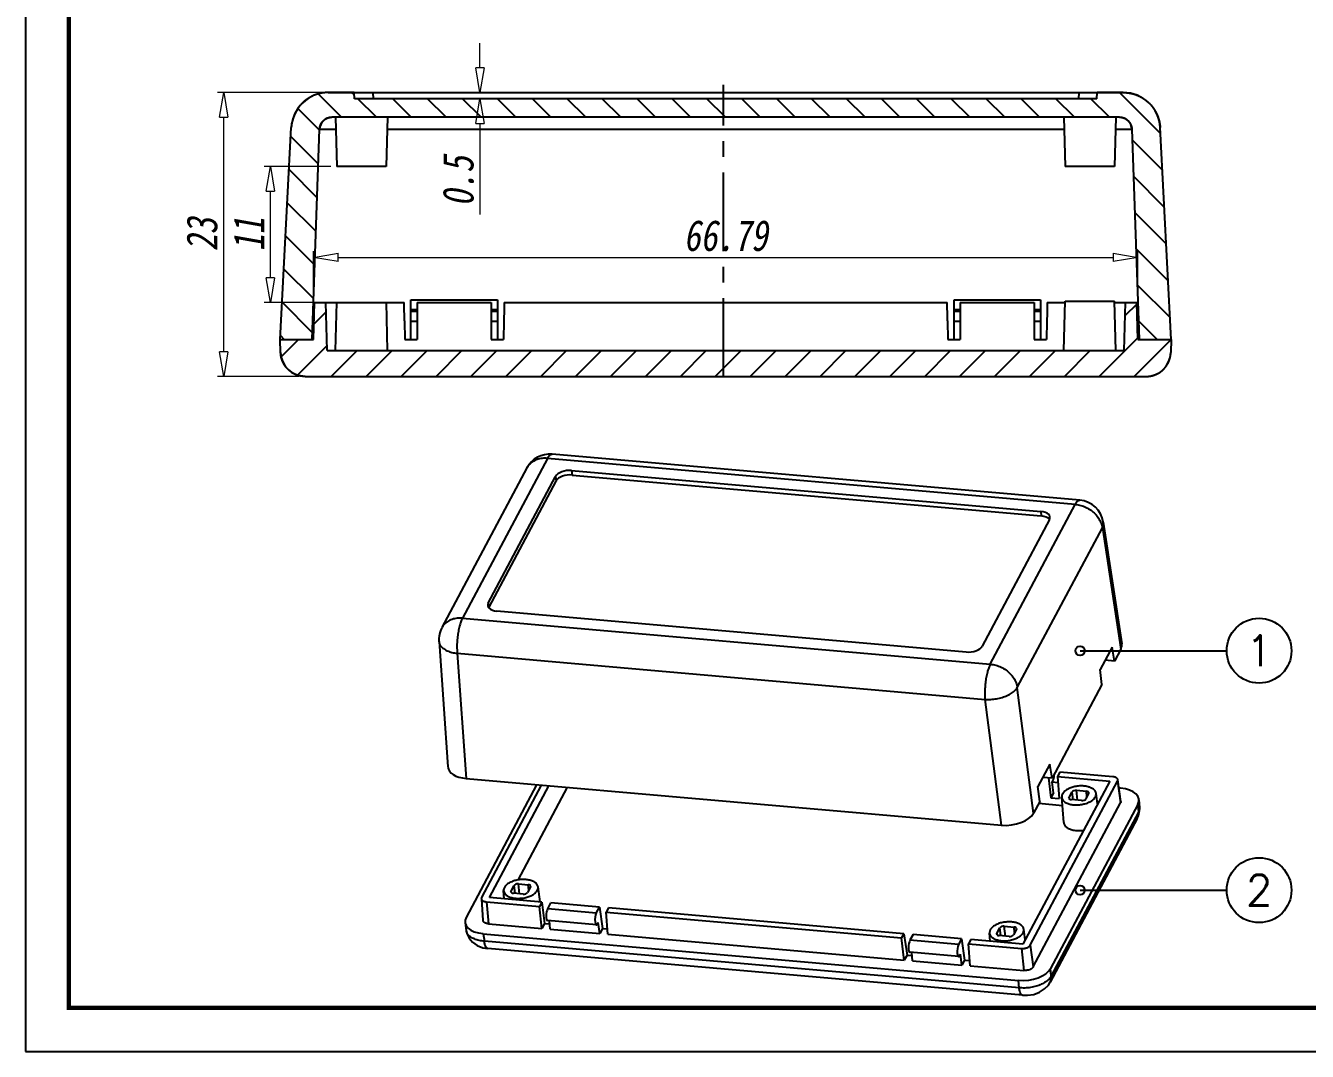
# Model space of a CAD drawing. Header units: millimetres. Extents: x -142 to 62, y 1002 to 1143.
# Drawn here: x -141.6 to -37.8, y 1001.8 to 1084.9 of the extents above; entities that cross this region are included whole.
import ezdxf
from ezdxf.enums import TextEntityAlignment as Align

# ---------------------------------------------------------------- set-up
doc = ezdxf.new("R2010")
doc.units = ezdxf.units.MM
doc.linetypes.add('CENTER', pattern=[50.8, 31.75, -6.35, 6.35, -6.35])
doc.layers.add('06___PRT_ALL_SURFS', color=7, linetype='Continuous')
doc.layers.add('from', color=7, linetype='Continuous')
doc.layers.add('dim', color=82, linetype='Continuous', lineweight=9)
doc.styles.add('TXT', font='txt.shx', dxfattribs={"bigfont": 'gbcbig.shx'})
doc.styles.add('wuwei', font='SimSun.ttf', dxfattribs={"width": 0.8, "oblique": 10})
doc.dimstyles.new('ISO-25', dxfattribs={"dimtxt": 2.5, "dimasz": 2.5, "dimexe": 1.25, "dimexo": 0.625, "dimtad": 1, "dimtxsty": 'Standard', "dimcen": 2.5, "dimadec": 0, "dimazin": 0, "dimtfac": 1, "dimtmove": 0, "dimatfit": 3, "dimfxl": 1, "dimarcsym": 0})
doc.dimstyles.new('wuwei', dxfattribs={"dimtxt": 2.5, "dimasz": 1.5, "dimexe": 0.3, "dimexo": 0.3, "dimgap": 0.5, "dimtad": 1, "dimdsep": 46, "dimtxsty": 'wuwei', "dimblk": 'CLOSEDBLANK', "dimcen": 0, "dimclrd": 42, "dimclre": 40, "dimclrt": 74, "dimazin": 2, "dimtfac": 1, "dimtofl": 0, "dimtmove": 0, "dimatfit": 3, "dimfxl": 1, "dimlwd": 5, "dimlwe": 5, "dimarcsym": 0})

# ---------------------------------------------------------------- blocks, each defined once
blk = doc.blocks.new('_ClosedBlank')
at = {"color": 0, "linetype": 'ByBlock', "lineweight": -2}
for p, q in [((-1, 0.167), (0, 0)), ((-1, 0.167), (-1, -0.167)), ((0, 0), (-1, -0.167))]:
    blk.add_line(p, q, dxfattribs=at)
blk = doc.blocks.new('*D171')
at = {"layer": 'Defpoints', "color": 0}
for p in [(-125.58, 1079.5), (-116.68, 1079.5), (-118.97, 1056.5)]:
    blk.add_point(p, dxfattribs=at)
at = {"layer": 'dim', "color": 40, "lineweight": 5}
for p, q in [((-117.18, 1079.5), (-126.08, 1079.5)), ((-119.47, 1056.5), (-126.08, 1056.5))]:
    blk.add_line(p, q, dxfattribs=at)
at = {"layer": 'dim', "color": 42, "lineweight": 5}
blk.add_line((-125.58, 1058.5), (-125.58, 1077.5), dxfattribs=at)
at = {"layer": 'dim', "color": 42, "lineweight": 5, "xscale": 2, "yscale": 2, "zscale": 2}
for p, rotation in [((-125.58, 1079.5), 90), ((-125.58, 1056.5), 270)]:
    blk.add_blockref('_ClosedBlank', p, dxfattribs=dict(at, rotation=rotation))
at = {"layer": 'dim', "color": 74, "insert": (-127.33, 1068), "char_height": 2.5, "attachment_point": 5, "rotation": 90, "style": 'wuwei'}
blk.add_mtext('23', dxfattribs=at)
blk = doc.blocks.new('*D172')
at = {"layer": 'Defpoints', "color": 0}
for p in [(-121.8, 1073.5), (-116.41, 1073.5), (-116.41, 1062.5)]:
    blk.add_point(p, dxfattribs=at)
at = {"layer": 'dim', "color": 40, "lineweight": 5}
for p, q in [((-116.91, 1073.5), (-122.3, 1073.5)), ((-116.91, 1062.5), (-122.3, 1062.5))]:
    blk.add_line(p, q, dxfattribs=at)
at = {"layer": 'dim', "color": 42, "lineweight": 5}
blk.add_line((-121.8, 1064.5), (-121.8, 1071.5), dxfattribs=at)
at = {"layer": 'dim', "color": 42, "lineweight": 5, "xscale": 2, "yscale": 2, "zscale": 2}
for p, rotation in [((-121.8, 1073.5), 90), ((-121.8, 1062.5), 270)]:
    blk.add_blockref('_ClosedBlank', p, dxfattribs=dict(at, rotation=rotation))
at = {"layer": 'dim', "color": 74, "insert": (-123.55, 1068), "char_height": 2.5, "attachment_point": 5, "rotation": 90, "style": 'wuwei'}
blk.add_mtext('11', dxfattribs=at)
blk = doc.blocks.new('*D173')
at = {"layer": 'Defpoints', "color": 0}
for p in [(-51.51, 1066.15), (-118.3, 1062.5), (-51.51, 1062.5)]:
    blk.add_point(p, dxfattribs=at)
at = {"layer": 'dim', "color": 40, "lineweight": 5}
for p, q in [((-118.3, 1063), (-118.3, 1066.65)), ((-51.51, 1063), (-51.51, 1066.65))]:
    blk.add_line(p, q, dxfattribs=at)
at = {"layer": 'dim', "color": 42, "lineweight": 5}
blk.add_line((-116.3, 1066.15), (-53.51, 1066.15), dxfattribs=at)
at = {"layer": 'dim', "color": 42, "lineweight": 5, "xscale": 2, "yscale": 2, "zscale": 2, "rotation": 180}
blk.add_blockref('_ClosedBlank', (-118.3, 1066.15), dxfattribs=at)
at = {"layer": 'dim', "color": 42, "lineweight": 5, "xscale": 2, "yscale": 2, "zscale": 2}
blk.add_blockref('_ClosedBlank', (-51.51, 1066.15), dxfattribs=at)
at = {"layer": 'dim', "color": 74, "insert": (-84.91, 1067.9), "char_height": 2.5, "attachment_point": 5, "style": 'wuwei'}
blk.add_mtext('66.79', dxfattribs=at)
blk = doc.blocks.new('*D109')
at = {"layer": 'Defpoints', "color": 0}
for p in [(-109.18, 1079.5), (-104.82, 1079.5), (-109.06, 1079)]:
    blk.add_point(p, dxfattribs=at)
at = {"layer": 'dim', "color": 42, "lineweight": 5}
for p, q in [((-104.82, 1081.5), (-104.82, 1083.5)), ((-104.82, 1077), (-104.82, 1069.62))]:
    blk.add_line(p, q, dxfattribs=at)
at = {"layer": 'dim', "color": 40, "lineweight": 5}
for p, q in [((-108.68, 1079.5), (-104.32, 1079.5)), ((-108.56, 1079), (-104.32, 1079))]:
    blk.add_line(p, q, dxfattribs=at)
at = {"layer": 'dim', "color": 42, "lineweight": 5, "xscale": 2, "yscale": 2, "zscale": 2}
for p, rotation in [((-104.82, 1079.5), 270), ((-104.82, 1079), 90)]:
    blk.add_blockref('_ClosedBlank', p, dxfattribs=dict(at, rotation=rotation))
at = {"layer": 'dim', "color": 74, "insert": (-106.57, 1072.31), "char_height": 2.5, "attachment_point": 5, "rotation": 90, "style": 'wuwei'}
blk.add_mtext('0.5', dxfattribs=at)
blk = doc.blocks.new('*u5')
at = {"color": 7, "linetype": 'Continuous'}
for p, q in [((41.33, 37.11), (43.46, 23.04)), ((-33.33, 22.57), (-32.31, 8.09)), ((42.47, 23.3), (41.09, 20.71)), ((42.74, 21.68), (42.47, 23.3)), ((43.46, 23.04), (42.74, 21.68)), ((42.74, 21.68), (41.66, 21.78)), ((41.29, 18.97), (41.09, 20.71)), ((33.36, 4.06), (31.49, 18.62)), ((41.29, 18.97), (35.53, 8.13)), ((29.64, 2.68), (27.76, 17.24)), ((35.26, 9.75), (33.88, 7.15)), ((35.53, 8.13), (35.26, 9.75)), ((-32.31, 8.09), (29.64, 2.68)), ((42.18, 7.79), (32.14, -11.07)), ((32.99, -11.21), (43.09, 7.77)), ((35.53, 8.13), (34.45, 8.22)), ((35.11, 8.16), (35.38, 5.86)), ((35.52, 7.68), (35.6, 7.83)), ((35.69, 6.44), (35.52, 7.68)), ((36.19, 7.59), (35.52, 7.65)), ((36.4, 8.82), (36.13, 8.32)), ((36.13, 8.32), (42.18, 7.79)), ((36.13, 8.32), (36.33, 5.78)), ((42.54, 8.29), (36.4, 8.82)), ((43.09, 7.77), (43.44, 5.26)), ((43.47, 5.44), (43.12, 7.94)), ((-24.15, 7.37), (-32.32, -8)), ((-23.61, 7.33), (-30.52, -5.67)), ((-29.61, -5.69), (-22.73, 7.25)), ((-20.63, 7.07), (-26.34, -3.66)), ((34.08, 5.42), (33.88, 7.15)), ((35.69, 6.44), (35.38, 5.86)), ((37.49, 5.89), (37.84, 6.54)), ((37.95, 5.62), (37.84, 6.54)), ((38.33, 6.72), (39.48, 6.62)), ((38.47, 5.57), (38.33, 6.72)), ((39.74, 6.37), (39.4, 5.72)), ((39.53, 5.97), (39.48, 6.62)), ((39.76, 6.45), (39.74, 6.37)), ((40.77, 5.15), (40.6, 6.37)), ((43.45, 6.96), (43.26, 6.98)), ((33.34, -13.72), (43.44, 5.26)), ((34.08, 5.42), (33.36, 4.06)), ((33.98, 5.22), (36.7, 4.98)), ((45.44, 5.08), (35.34, -13.9)), ((35.38, 5.86), (36.33, 5.78)), ((36.86, 2.99), (36.63, 5.93)), ((37.47, 5.81), (37.49, 5.89)), ((37.51, 5.74), (37.49, 5.89)), ((38.9, 5.54), (37.76, 5.64)), ((45.44, 5.08), (45.5, 4.19)), ((-27.1, -4.94), (-26.76, -4.28)), ((-26.64, -5.2), (-26.76, -4.28)), ((-26.12, -5.25), (-26.26, -4.1)), ((-26.26, -4.1), (-25.12, -4.2)), ((-25.06, -4.85), (-25.12, -4.2)), ((-24.83, -4.38), (-24.85, -4.45)), ((-30.55, -5.82), (-30.36, -8.33)), ((-23.56, -6.22), (-29.61, -5.69)), ((-27.89, -5.84), (-27.97, -4.89)), ((-27.12, -5.02), (-27.1, -4.94)), ((-27.08, -5.08), (-27.1, -4.94)), ((-25.69, -5.29), (-26.84, -5.19)), ((-24.85, -4.45), (-25.2, -5.1)), ((-23.74, -6.2), (-23.99, -4.46)), ((-29.97, -6.18), (-29.72, -8.73)), ((-29.97, -6.18), (-23.83, -6.72)), ((-23.56, -6.22), (-23.83, -6.72)), ((-23.53, -9.27), (-23.83, -6.72)), ((-23.56, -6.22), (-23.22, -8.69)), ((-22.87, -6.99), (-22.51, -6.31)), ((-17.25, -7.48), (-22.87, -6.99)), ((-16.89, -6.8), (-22.51, -6.31)), ((-17.25, -7.48), (-16.89, -6.8)), ((-16.89, -6.8), (-16.54, -9.27)), ((-15.84, -6.89), (-16.11, -7.39)), ((-15.9, -9.94), (-16.11, -7.39)), ((-16.11, -7.39), (18.1, -10.37)), ((18.37, -9.87), (-15.84, -6.89)), ((-29.72, -8.73), (-23.53, -9.27)), ((-23.22, -8.69), (-23.53, -9.27)), ((-23.22, -8.69), (-22.62, -8.74)), ((-17.23, -8.85), (-22.89, -8.36)), ((-22.57, -9.36), (-22.65, -8.38)), ((-17.09, -8.73), (-17.01, -8.58)), ((-16.85, -9.85), (-17.01, -8.58)), ((-30.33, -9.87), (-30.2, -10.74)), ((-30.33, -9.87), (31.62, -15.27)), ((-22.57, -9.36), (-16.85, -9.85)), ((-16.54, -9.27), (-16.85, -9.85)), ((-16.54, -9.27), (-15.95, -9.32)), ((-15.9, -9.94), (18.41, -12.93)), ((18.37, -9.87), (18.1, -10.37)), ((18.41, -12.93), (18.1, -10.37)), ((18.37, -9.87), (18.72, -12.34)), ((19.42, -9.97), (19.06, -10.64)), ((25.04, -10.45), (19.42, -9.97)), ((28.34, -10.74), (28.26, -9.8)), ((29.11, -9.92), (29.13, -9.84)), ((29.13, -9.84), (29.47, -9.19)), ((29.15, -9.98), (29.13, -9.84)), ((30.54, -10.19), (29.39, -10.09)), ((29.58, -10.1), (29.47, -9.19)), ((29.97, -9), (31.11, -9.1)), ((30.11, -10.15), (29.97, -9)), ((31.38, -9.35), (31.03, -10)), ((31.17, -9.75), (31.11, -9.1)), ((31.39, -9.28), (31.38, -9.35)), ((32.41, -10.57), (32.24, -9.36)), ((24.68, -11.13), (19.06, -10.64)), ((25.04, -10.45), (24.68, -11.13)), ((25.04, -10.45), (25.39, -12.93)), ((26.09, -10.55), (25.83, -11.05)), ((25.83, -11.05), (31.97, -11.58)), ((26.03, -13.59), (25.83, -11.05)), ((32.14, -11.07), (26.09, -10.55)), ((31.97, -11.58), (32.23, -14.13)), ((32.99, -11.21), (33.34, -13.72)), ((18.72, -12.34), (18.41, -12.93)), ((18.72, -12.34), (19.31, -12.4)), ((24.71, -12.51), (19.04, -12.02)), ((19.36, -13.01), (19.28, -12.04)), ((19.36, -13.01), (25.08, -13.51)), ((24.84, -12.39), (24.93, -12.23)), ((25.08, -13.51), (24.93, -12.23)), ((25.39, -12.93), (25.08, -13.51)), ((25.39, -12.93), (25.98, -12.98)), ((26.03, -13.59), (32.23, -14.13)), ((35.42, -14.76), (35.34, -13.9)), ((31.7, -16.13), (31.62, -15.27))]:
    blk.add_line(p, q, dxfattribs=at)
for centre, major_axis, ratio, start_param, end_param in [((40.6, 23.29), (2.98, 0.33), 0.540481, -0.353656, 0.021755), ((-31.44, 9.71), (2.98, 0.33), 0.540481, 3.11997, 4.358048), ((35.52, 8.46), (0.054, 0.748), 0.300604, 3.737742, 4.845488), ((38.22, 6.5), (0.398, 0.044), 0.540828, 1.217637, 2.788129), ((39.36, 6.4), (0.398, 0.044), 0.540614, -0.013069, 1.21691), ((42.58, 5.33), (2.98, 0.33), 0.540481, -0.353656, 1.216455), ((37.87, 5.85), (0.398, 0.044), 0.540614, -3.126558, -1.924683), ((39.02, 5.75), (0.398, 0.044), 0.540828, -1.923956, -0.353464), ((30.5, 4.31), (2.98, 0.33), 0.540962, -1.923501, -0.35339), ((-26.38, -4.32), (0.398, 0.044), 0.540828, 1.217637, 2.788129), ((-25.23, -4.42), (0.398, 0.044), 0.540614, -0.013069, 1.21691), ((-26.72, -4.97), (0.398, 0.044), 0.540614, -3.126558, -1.924683), ((-25.58, -5.07), (0.398, 0.044), 0.540828, -1.923956, -0.353464), ((-22.82, -7.61), (0.076, 0.746), 0.281732, 0.604918, 3.144882), ((-29.46, -8.24), (2.98, 0.33), 0.540481, 2.787937, 4.358048), ((-17.17, -8.1), (0.054, 0.748), 0.300604, 0.59615, 3.737742), ((29.51, -9.87), (0.398, 0.044), 0.540614, -3.126558, -1.924683), ((29.85, -9.22), (0.398, 0.044), 0.540828, 1.217637, 2.788129), ((30.65, -9.97), (0.398, 0.044), 0.540828, -1.923956, -0.353464), ((31, -9.32), (0.398, 0.044), 0.540614, -0.013069, 1.21691), ((19.12, -11.27), (0.076, 0.746), 0.281732, 0.604918, 3.144882), ((24.76, -11.76), (0.054, 0.748), 0.300604, 0.59615, 3.737742), ((32.49, -13.64), (2.98, 0.33), 0.540962, -1.923501, -0.35339)]:
    blk.add_ellipse(centre, major_axis=major_axis, ratio=ratio, start_param=start_param, end_param=end_param, dxfattribs=at)
for points, start_tangent, end_tangent in [([(43.12, 7.94), (43.12, 7.95), (43.09, 8.03), (43.02, 8.11), (42.94, 8.17), (42.82, 8.23), (42.69, 8.26), (42.54, 8.29)], (-0.138715, 0.990332), (-0.996221, 0.086859)), ([(43.09, 7.77), (43.12, 7.86), (43.12, 7.94)], (0.469636, 0.88286), (-0.138715, 0.990332)), ([(36.71, 6.29), (36.63, 6.01), (36.63, 5.93)], (-0.469636, -0.88286), (0.082712, -0.996573)), ([(36.63, 5.93), (36.68, 5.73), (36.86, 5.48), (37.16, 5.27), (37.57, 5.12), (38.04, 5.04), (38.55, 5.04), (39.07, 5.11), (39.56, 5.24), (39.98, 5.44), (40.31, 5.69), (40.52, 5.96)], (0.082712, -0.996573), (0.469636, 0.88286)), ([(40.6, 6.37), (40.56, 6.53), (40.37, 6.78), (40.07, 6.98), (39.67, 7.13), (39.19, 7.21), (38.68, 7.22), (38.16, 7.15), (37.68, 7.01), (37.25, 6.81), (36.92, 6.57), (36.71, 6.29)], (-0.142649, 0.989773), (-0.469636, -0.88286)), ([(40.52, 5.96), (40.61, 6.25), (40.6, 6.37)], (0.469636, 0.88286), (-0.142649, 0.989773)), ([(43.47, 5.44), (43.48, 5.41), (43.47, 5.33), (43.44, 5.26)], (0.14118, -0.989984), (-0.47559, -0.879667)), ([(36.86, 2.99), (36.91, 2.79), (37.1, 2.52), (37.42, 2.31), (37.84, 2.15), (38.34, 2.07), (38.87, 2.06), (39.15, 2.09)], (0.082701, -0.996574), (0.991232, 0.132133)), ([(-23.99, -4.46), (-24.04, -4.29), (-24.22, -4.04), (-24.52, -3.84), (-24.93, -3.69), (-25.4, -3.61), (-25.91, -3.6), (-26.43, -3.67), (-26.92, -3.81), (-27.34, -4.01), (-27.67, -4.25), (-27.88, -4.53)], (-0.142649, 0.989773), (-0.469636, -0.88286)), ([(-30.52, -5.67), (-30.55, -5.76), (-30.55, -5.82)], (-0.469636, -0.88286), (0.076877, -0.997041)), ([(-30.55, -5.82), (-30.55, -5.84), (-30.52, -5.93), (-30.46, -6), (-30.37, -6.07), (-30.26, -6.12), (-30.12, -6.16), (-29.97, -6.18)], (0.076877, -0.997041), (0.996221, -0.086859)), ([(-27.88, -4.53), (-27.97, -4.81), (-27.97, -4.89)], (-0.469636, -0.88286), (0.082712, -0.996573)), ([(-27.97, -4.89), (-27.92, -5.09), (-27.73, -5.34), (-27.43, -5.55), (-27.03, -5.7), (-26.55, -5.78), (-26.04, -5.78), (-25.52, -5.72), (-25.04, -5.58), (-24.61, -5.38), (-24.29, -5.13), (-24.07, -4.86)], (0.082712, -0.996573), (0.469636, 0.88286)), ([(-24.07, -4.86), (-23.99, -4.57), (-23.99, -4.46)], (0.469636, 0.88286), (-0.142649, 0.989773)), ([(-29.72, -8.73), (-29.85, -8.71), (-29.97, -8.69), (-30.08, -8.64), (-30.18, -8.59), (-30.25, -8.54), (-30.31, -8.47), (-30.34, -8.4), (-30.36, -8.33)], (-0.996021, 0.089118), (-0.07948, 0.996836)), ([(32.24, -9.36), (32.19, -9.2), (32.01, -8.95), (31.7, -8.74), (31.3, -8.59), (30.83, -8.51), (30.32, -8.51), (29.8, -8.57), (29.31, -8.71), (28.89, -8.91), (28.56, -9.15), (28.35, -9.43)], (-0.142649, 0.989773), (-0.469636, -0.88286)), ([(28.35, -9.43), (28.26, -9.72), (28.26, -9.8)], (-0.469636, -0.88286), (0.082712, -0.996573)), ([(28.26, -9.8), (28.31, -9.99), (28.5, -10.24), (28.8, -10.45), (29.2, -10.6), (29.68, -10.68), (30.19, -10.69), (30.71, -10.62), (31.19, -10.48), (31.61, -10.28), (31.94, -10.04), (32.16, -9.76)], (0.082712, -0.996573), (0.469636, 0.88286)), ([(32.16, -9.76), (32.24, -9.48), (32.24, -9.36)], (0.469636, 0.88286), (-0.142649, 0.989773)), ([(31.97, -11.58), (32.13, -11.59), (32.29, -11.57), (32.45, -11.54), (32.59, -11.5), (32.73, -11.44), (32.84, -11.37), (32.93, -11.29), (32.99, -11.21)], (0.996221, -0.086859), (0.469636, 0.88286)), ([(33.34, -13.72), (33.29, -13.8), (33.22, -13.87), (33.13, -13.93), (33.03, -13.99), (32.78, -14.08), (32.64, -14.11), (32.5, -14.13), (32.36, -14.14), (32.23, -14.13)], (-0.474252, -0.880389), (-0.996349, 0.085371))]:
    blk.add_spline(points, degree=3, dxfattribs=dict(at, start_tangent=start_tangent, end_tangent=end_tangent))
at = {"layer": '06___PRT_ALL_SURFS', "color": 7, "linetype": 'Continuous'}
for p, q in [((-22.9, 45.13), (-32.74, 26.64)), ((38.2, 39.81), (-22.9, 45.13)), ((38.74, 40.29), (-22.36, 45.61)), ((-25.27, 44.03), (-35.11, 25.54)), ((-29.76, 28.39), (-21.97, 43.04)), ((-21.97, 43.04), (-21.89, 42.51)), ((-20.11, 43.72), (-20.03, 43.2)), ((-20.11, 43.72), (34.22, 38.99)), ((-20.03, 43.2), (34.24, 38.47)), ((-29.66, 27.91), (-21.89, 42.51)), ((28.36, 21.31), (38.2, 39.81)), ((34.22, 38.99), (34.24, 38.47)), ((35.22, 38.05), (27.43, 23.41)), ((31.49, 18.62), (41.33, 37.11)), ((41.44, 37.75), (43.58, 23.65)), ((-29.76, 28.39), (-29.66, 27.91)), ((25.57, 22.72), (-28.76, 27.46)), ((-32.74, 26.64), (28.36, 21.31)), ((-35.45, 23.92), (-34.43, 9.42)), ((-33.33, 22.57), (27.76, 17.24)), ((45.57, 5.63), (45.63, 4.72)), ((45.63, 4.37), (45.63, 4.72)), ((45.36, 3.46), (35.28, -15.49)), ((45.5, 4.19), (35.42, -14.76)), ((45.36, 3.46), (45.51, 3.82)), ((45.51, 3.82), (45.63, 4.37)), ((-32.44, -8.61), (-32.31, -9.49)), ((31.7, -16.13), (-30.2, -10.74)), ((32.1, -17), (-29.8, -11.6)), ((35.28, -15.49), (35.28, -15.49))]:
    blk.add_line(p, q, dxfattribs=at)
for points in [[(-32.31, -9.49), (-32.22, -9.86), (-31.96, -10.4), (-31.56, -10.87), (-31.03, -11.25), (-30.38, -11.5), (-29.8, -11.6)], [(32.1, -17), (32.68, -17), (33.39, -16.89), (34.06, -16.64), (34.63, -16.27), (35.08, -15.81), (35.28, -15.49)]]:
    blk.add_lwpolyline(points, dxfattribs=at)
for centre, radius, start, end in [((-22.62, 42.62), 3, 85.0143, 152.0833), ((38.47, 37.3), 3, 8.6143, 85.0186), ((-32.46, 24.13), 3, 151.9788, 184.0372), ((-31.42, -9.36), 0.9, 188.4452, 196.698)]:
    blk.add_arc(centre, radius, start, end, dxfattribs=at)
for centre, major_axis, ratio, start_param, end_param in [((-20.54, 42.91), (1.49, 0.16), 0.541682, 1.22055, 2.788607), ((-20.46, 42.39), (1.49, 0.16), 0.541682, 1.22055, 2.788607), ((33.78, 38.17), (1.49, 0.17), 0.539758, 5.929135, 7.497193), ((33.8, 37.66), (1.49, 0.17), 0.539758, 6.551789, 7.497193), ((-28.32, 28.27), (1.49, 0.17), 0.539758, 2.787543, 4.3556), ((-28.23, 27.78), (1.49, 0.17), 0.539758, 2.787543, 2.873368), ((26, 23.54), (1.49, 0.16), 0.541682, -1.921043, -0.352986)]:
    blk.add_ellipse(centre, major_axis=major_axis, ratio=ratio, start_param=start_param, end_param=end_param, dxfattribs=at)
for points, start_tangent, end_tangent in [([(-22.9, 45.13), (-23.52, 45.13), (-24.1, 45), (-24.6, 44.75), (-25.01, 44.41), (-25.27, 44.03)], (-0.996221, 0.086859), (-0.469994, -0.88267)), ([(-22.9, 45.13), (-22.7, 45.43), (-22.5, 45.59), (-22.36, 45.61)], (0.469636, 0.88286), (0.998168, -0.060508)), ([(38.2, 39.81), (38.39, 40.1), (38.59, 40.26), (38.73, 40.28)], (0.469636, 0.88286), (0.998188, -0.060165)), ([(38.2, 39.81), (38.83, 39.69), (39.45, 39.46), (40.02, 39.12), (40.51, 38.7), (40.9, 38.2), (41.18, 37.66), (41.33, 37.11)], (0.996221, -0.086859), (0.138564, -0.990353)), ([(41.33, 37.11), (41.44, 37.49), (41.44, 37.75)], (0.451367, 0.892339), (-0.147859, 0.989009)), ([(-32.74, 26.64), (-33.36, 26.63), (-33.93, 26.5), (-34.44, 26.26), (-34.85, 25.91), (-35.11, 25.54)], (-0.996221, 0.086859), (-0.470191, -0.882565)), ([(-32.74, 26.64), (-32.92, 26.22), (-33.08, 25.7), (-33.21, 25.11), (-33.3, 24.46), (-33.36, 23.8), (-33.37, 23.16), (-33.33, 22.57)], (-0.469636, -0.88286), (0.099212, -0.995066)), ([(-35.45, 23.92), (-35.42, 23.74), (-35.24, 23.4), (-34.93, 23.11), (-34.49, 22.86), (-33.95, 22.68), (-33.33, 22.57)], (0.070684, -0.997499), (0.993974, -0.109615)), ([(28.36, 21.31), (28.18, 20.89), (28.02, 20.38), (27.89, 19.78), (27.79, 19.14), (27.74, 18.48), (27.73, 17.83), (27.76, 17.24)], (-0.469636, -0.88286), (0.099212, -0.995066)), ([(28.36, 21.31), (28.99, 21.2), (29.61, 20.96), (30.18, 20.63), (30.67, 20.2), (31.07, 19.71), (31.34, 19.17), (31.49, 18.62)], (0.996221, -0.086859), (0.138564, -0.990353)), ([(27.76, 17.24), (28.42, 17.24), (29.09, 17.32), (29.73, 17.47), (30.32, 17.69), (30.83, 17.96), (31.22, 18.28), (31.49, 18.62)], (0.997959, -0.06386), (0.488787, 0.872403)), ([(45.63, 4.72), (45.62, 4.55), (45.5, 4.19)], (0.070635, -0.997502), (-0.481002, -0.87672)), ([(45.36, 3.46), (45.47, 3.77), (45.5, 4.19)], (0.467497, 0.883995), (-0.080531, 0.996752)), ([(-30.2, -10.74), (-30.81, -10.65), (-31.35, -10.48), (-31.79, -10.25), (-32.1, -9.95), (-32.28, -9.62)], (-0.997397, 0.072112), (-0.28737, 0.95782)), ([(-29.8, -11.6), (-29.89, -11.56), (-30.02, -11.4), (-30.13, -11.12), (-30.2, -10.74)], (-0.992517, 0.122106), (-0.12064, 0.992696)), ([(35.42, -14.76), (35.16, -15.12), (34.77, -15.45), (34.26, -15.73), (33.67, -15.95), (33.03, -16.1), (32.36, -16.16), (31.7, -16.13)], (-0.458644, -0.88862), (-0.994836, 0.101495)), ([(35.28, -15.49), (35.39, -15.18), (35.42, -14.76)], (0.469126, 0.883131), (-0.080531, 0.996752)), ([(32.1, -17), (32, -16.96), (31.87, -16.8), (31.77, -16.52), (31.7, -16.13)], (-0.992507, 0.122188), (-0.12064, 0.992696))]:
    blk.add_spline(points, degree=3, dxfattribs=dict(at, start_tangent=start_tangent, end_tangent=end_tangent))
blk = doc.blocks.new('*u6')
at = {"color": 7, "xscale": 0.7000000000000455, "yscale": 0.6999999999999886, "zscale": 0.7}
blk.add_blockref('*u5', (-2.66, -9.07), dxfattribs=at)

msp = doc.modelspace()

# ---------------------------------------------------------------- hatches: boundary and pattern name
at = {"linetype": 'Continuous'}
h = msp.add_hatch(dxfattribs=at)
h.set_pattern_fill('DEFAULT__1', color=2, scale=2, angle=135, style=0, pattern_type=0)
h.set_pattern_definition([(135, (-144.139, 967.0014), (-1.414214, -1.414214), [])])
edge = h.paths.add_edge_path()
edge.add_line((-121.006, 1059.501), (-118.405, 1059.501))
edge.add_line((-121.006, 1059.501), (-120.107, 1076.658))
edge.add_spline(control_points=[(-117.111, 1079.501), (-118.797, 1079.501), (-120.019, 1078.341), (-120.107, 1076.658)], knot_values=[0, 0, 0, 0, 1, 1, 1, 1], weights=[1, 0.8169162, 0.8169162, 1], degree=3, periodic=0)
edge.add_line((-115.007, 1079.501), (-117.111, 1079.501))
edge.add_line((-114.98, 1079.001), (-115.007, 1079.501))
edge.add_line((-54.833, 1079.001), (-114.98, 1079.001))
edge.add_line((-54.833, 1079.001), (-54.807, 1079.501))
edge.add_line((-52.702, 1079.501), (-54.807, 1079.501))
edge.add_spline(control_points=[(-52.702, 1079.501), (-51.016, 1079.501), (-49.794, 1078.341), (-49.706, 1076.658)], knot_values=[0, 0, 0, 0, 1, 1, 1, 1], weights=[1, 0.8169162, 0.8169162, 1], degree=3, periodic=0)
edge.add_line((-48.807, 1059.501), (-49.706, 1076.658))
edge.add_line((-51.408, 1059.501), (-48.807, 1059.501))
edge.add_line((-52.003, 1076.536), (-51.408, 1059.501))
edge.add_spline(control_points=[(-53.002, 1077.501), (-52.432, 1077.501), (-52.023, 1077.106), (-52.003, 1076.536)], knot_values=[0, 0, 0, 0, 1, 1, 1, 1], weights=[1, 0.8128932, 0.8128932, 1], degree=3, periodic=0)
edge.add_line((-53.002, 1077.501), (-116.811, 1077.501))
edge.add_spline(control_points=[(-117.81, 1076.536), (-117.791, 1077.106), (-117.381, 1077.501), (-116.811, 1077.501)], knot_values=[0, 0, 0, 0, 1, 1, 1, 1], weights=[1, 0.8128932, 0.8128932, 1], degree=3, periodic=0)
edge.add_line((-118.405, 1059.501), (-117.81, 1076.536))
h = msp.add_hatch(dxfattribs=at)
h.set_pattern_fill('2', color=2, scale=2, angle=45, style=0, pattern_type=0)
h.set_pattern_definition([(45, (-144.139, 967.0014), (-1.414214, 1.414214), [])])
edge = h.paths.add_edge_path()
edge.add_line((-118.971, 1056.501), (-50.842, 1056.501))
edge.add_spline(control_points=[(-118.971, 1056.501), (-120.11, 1056.501), (-120.93, 1057.293), (-120.97, 1058.432)], knot_values=[0, 0, 0, 0, 1, 1, 1, 1], weights=[1, 0.8128932, 0.8128932, 1], degree=3, periodic=0)
edge.add_line((-120.97, 1058.432), (-121.007, 1059.501))
edge.add_line((-121.007, 1059.501), (-118.305, 1059.501))
edge.add_line((-118.305, 1059.501), (-118.227, 1062.501))
edge.add_line((-118.227, 1062.501), (-117.305, 1062.501))
edge.add_line((-117.203, 1058.601), (-117.305, 1062.501))
edge.add_line((-117.203, 1058.601), (-52.61, 1058.601))
edge.add_line((-52.61, 1058.601), (-52.508, 1062.501))
edge.add_line((-52.508, 1062.501), (-51.586, 1062.501))
edge.add_line((-51.508, 1059.501), (-51.586, 1062.501))
edge.add_line((-51.508, 1059.501), (-48.806, 1059.501))
edge.add_line((-48.806, 1059.501), (-48.844, 1058.432))
edge.add_spline(control_points=[(-50.842, 1056.501), (-49.703, 1056.501), (-48.883, 1057.293), (-48.844, 1058.432)], knot_values=[0, 0, 0, 0, 1, 1, 1, 1], weights=[1, 0.8128932, 0.8128932, 1], degree=3, periodic=0)

# ---------------------------------------------------------------- linework, layer by layer
at = {"color": 1, "linetype": 'CENTER', "ltscale": 0.2}
msp.add_line((-85.095, 1056.501), (-85.095, 1080.133), dxfattribs=at)
at = {"color": 7, "linetype": 'Continuous'}
for p, q in [((-115.007, 1079.501), (-117.111, 1079.501)), ((-117.111, 1079.501), (-52.702, 1079.501)), ((-114.98, 1079.001), (-115.007, 1079.501)), ((-114.98, 1079.001), (-115.007, 1079.501)), ((-113.509, 1079.501), (-113.482, 1079.001)), ((-56.304, 1079.501), (-56.331, 1079.001)), ((-54.833, 1079.001), (-54.807, 1079.501)), ((-54.833, 1079.001), (-54.807, 1079.501)), ((-52.702, 1079.501), (-54.807, 1079.501)), ((-54.833, 1079.001), (-114.98, 1079.001)), ((-54.833, 1079.001), (-114.98, 1079.001)), ((-53.002, 1077.501), (-116.811, 1077.501)), ((-53.002, 1077.501), (-116.811, 1077.501)), ((-116.511, 1077.501), (-116.407, 1073.501)), ((-112.302, 1077.501), (-112.407, 1073.501)), ((-57.511, 1077.501), (-57.407, 1073.501)), ((-53.302, 1077.501), (-53.407, 1073.501)), ((-121.006, 1059.501), (-120.107, 1076.658)), ((-121.006, 1059.501), (-120.107, 1076.658)), ((-118.405, 1059.501), (-117.81, 1076.536)), ((-118.405, 1059.501), (-117.81, 1076.536)), ((-117.81, 1076.536), (-116.486, 1076.536)), ((-112.327, 1076.536), (-57.486, 1076.536)), ((-53.327, 1076.536), (-52.003, 1076.536)), ((-52.003, 1076.536), (-51.408, 1059.501)), ((-52.003, 1076.536), (-51.408, 1059.501)), ((-48.807, 1059.501), (-49.706, 1076.658)), ((-48.807, 1059.501), (-49.706, 1076.658)), ((-112.407, 1073.501), (-116.407, 1073.501)), ((-53.407, 1073.501), (-57.407, 1073.501)), ((-118.305, 1059.501), (-118.227, 1062.501)), ((-118.305, 1059.501), (-118.227, 1062.501)), ((-118.227, 1062.501), (-117.305, 1062.501)), ((-118.227, 1062.501), (-116.409, 1062.501)), ((-117.203, 1058.601), (-117.305, 1062.501)), ((-117.203, 1058.601), (-117.305, 1062.501)), ((-116.511, 1058.601), (-116.409, 1062.501)), ((-116.407, 1062.501), (-112.407, 1062.501)), ((-112.302, 1058.601), (-112.404, 1062.501)), ((-112.404, 1062.501), (-110.962, 1062.501)), ((-110.407, 1059.501), (-110.407, 1062.701)), ((-110.407, 1062.701), (-103.407, 1062.701)), ((-109.907, 1062.501), (-109.907, 1059.501)), ((-109.907, 1062.501), (-103.907, 1062.501)), ((-103.907, 1062.501), (-103.907, 1059.501)), ((-103.407, 1062.701), (-103.407, 1059.501)), ((-102.851, 1062.501), (-66.962, 1062.501)), ((-66.407, 1062.701), (-59.407, 1062.701)), ((-66.407, 1059.501), (-66.407, 1062.701)), ((-65.907, 1062.501), (-59.907, 1062.501)), ((-65.907, 1062.501), (-65.907, 1059.501)), ((-59.907, 1062.501), (-59.907, 1059.501)), ((-59.407, 1062.701), (-59.407, 1059.501)), ((-58.851, 1062.501), (-57.409, 1062.501)), ((-57.511, 1058.601), (-57.407, 1062.601)), ((-57.407, 1062.601), (-53.407, 1062.601)), ((-53.302, 1058.601), (-53.407, 1062.601)), ((-53.404, 1062.501), (-51.586, 1062.501)), ((-52.61, 1058.601), (-52.508, 1062.501)), ((-52.61, 1058.601), (-52.508, 1062.501)), ((-52.508, 1062.501), (-51.586, 1062.501)), ((-51.508, 1059.501), (-51.586, 1062.501)), ((-51.508, 1059.501), (-51.586, 1062.501)), ((-109.907, 1061.901), (-110.407, 1061.901)), ((-109.907, 1061.751), (-110.407, 1061.751)), ((-103.407, 1061.901), (-103.907, 1061.901)), ((-103.407, 1061.751), (-103.907, 1061.751)), ((-65.907, 1061.901), (-66.407, 1061.901)), ((-65.907, 1061.751), (-66.407, 1061.751)), ((-59.407, 1061.901), (-59.907, 1061.901)), ((-59.407, 1061.751), (-59.907, 1061.751)), ((-110.933, 1061.004), (-110.907, 1059.501)), ((-109.907, 1060.951), (-110.407, 1060.951)), ((-103.407, 1060.951), (-103.907, 1060.951)), ((-102.88, 1061.004), (-102.907, 1059.501)), ((-66.933, 1061.004), (-66.907, 1059.501)), ((-65.907, 1060.951), (-66.407, 1060.951)), ((-59.407, 1060.951), (-59.907, 1060.951)), ((-58.88, 1061.004), (-58.907, 1059.501)), ((-120.97, 1058.432), (-121.007, 1059.501)), ((-121.007, 1059.501), (-118.305, 1059.501)), ((-120.97, 1058.432), (-121.007, 1059.501)), ((-121.007, 1059.501), (-118.305, 1059.501)), ((-121.006, 1059.501), (-118.405, 1059.501)), ((-110.907, 1059.501), (-109.907, 1059.501)), ((-103.907, 1059.501), (-102.907, 1059.501)), ((-66.907, 1059.501), (-65.907, 1059.501)), ((-59.907, 1059.501), (-58.907, 1059.501)), ((-51.508, 1059.501), (-48.806, 1059.501)), ((-51.508, 1059.501), (-48.806, 1059.501)), ((-51.408, 1059.501), (-48.807, 1059.501)), ((-48.806, 1059.501), (-48.844, 1058.432)), ((-48.806, 1059.501), (-48.844, 1058.432)), ((-117.203, 1058.601), (-52.61, 1058.601)), ((-117.203, 1058.601), (-52.61, 1058.601)), ((-118.971, 1056.501), (-50.842, 1056.501)), ((-118.971, 1056.501), (-50.842, 1056.501))]:
    msp.add_line(p, q, dxfattribs=at)
for centre, radius, start, end in [((-117.111, 1076.501), 3, 90, 177), ((-52.702, 1076.501), 3, 3, 90), ((-116.811, 1076.501), 1, 90, 178), ((-53.002, 1076.501), 1, 2, 90), ((-118.971, 1058.501), 2, 182, 270), ((-50.842, 1058.501), 2, 270, 358)]:
    msp.add_arc(centre, radius, start, end, dxfattribs=at)
for centre, major_axis, start_param, end_param in [((-111.933, 1060.995), (-0.334, 19.101), -1.5712544, -1.4927558), ((-101.88, 1060.995), (0.334, 19.101), 1.4927558, 1.5712544), ((-67.933, 1060.995), (-0.334, 19.101), -1.5712544, -1.4927558), ((-57.88, 1060.995), (0.334, 19.101), 1.4927558, 1.5712544)]:
    msp.add_ellipse(centre, major_axis=major_axis, ratio=0.0523459, start_param=start_param, end_param=end_param, dxfattribs=at)
for points, start_tangent, end_tangent in [([(-117.111, 1079.501), (-117.144, 1079.501), (-117.176, 1079.501), (-117.209, 1079.5), (-117.242, 1079.499), (-117.274, 1079.497), (-117.307, 1079.495), (-117.34, 1079.493), (-117.374, 1079.49), (-117.407, 1079.487), (-117.44, 1079.483), (-117.474, 1079.48), (-117.507, 1079.475), (-117.541, 1079.471), (-117.574, 1079.466), (-117.608, 1079.46), (-117.642, 1079.454), (-117.676, 1079.448), (-117.709, 1079.441), (-117.743, 1079.434), (-117.777, 1079.427), (-117.811, 1079.419), (-117.845, 1079.41), (-117.879, 1079.402), (-117.913, 1079.392), (-117.947, 1079.383), (-117.981, 1079.373), (-118.015, 1079.362), (-118.049, 1079.351), (-118.082, 1079.34), (-118.116, 1079.328), (-118.15, 1079.316), (-118.183, 1079.303), (-118.217, 1079.29), (-118.25, 1079.277), (-118.284, 1079.263), (-118.317, 1079.248), (-118.35, 1079.234), (-118.383, 1079.218), (-118.416, 1079.203), (-118.449, 1079.187), (-118.482, 1079.17), (-118.514, 1079.153), (-118.547, 1079.136), (-118.579, 1079.118), (-118.611, 1079.1), (-118.643, 1079.081), (-118.674, 1079.062), (-118.706, 1079.043), (-118.737, 1079.023), (-118.768, 1079.002), (-118.799, 1078.982), (-118.83, 1078.961), (-118.86, 1078.939), (-118.89, 1078.917), (-118.92, 1078.895), (-118.95, 1078.872), (-118.979, 1078.849), (-119.008, 1078.826), (-119.037, 1078.802), (-119.065, 1078.778), (-119.094, 1078.753), (-119.122, 1078.728), (-119.149, 1078.703), (-119.176, 1078.678), (-119.203, 1078.652), (-119.23, 1078.625), (-119.256, 1078.599), (-119.282, 1078.572), (-119.308, 1078.545), (-119.333, 1078.517), (-119.358, 1078.489), (-119.383, 1078.461), (-119.407, 1078.433), (-119.431, 1078.404), (-119.454, 1078.375), (-119.477, 1078.346), (-119.5, 1078.317), (-119.522, 1078.287), (-119.544, 1078.257), (-119.566, 1078.227), (-119.587, 1078.196), (-119.607, 1078.166), (-119.628, 1078.135), (-119.648, 1078.104), (-119.667, 1078.073), (-119.686, 1078.041), (-119.705, 1078.01), (-119.723, 1077.978), (-119.741, 1077.946), (-119.758, 1077.914), (-119.775, 1077.882), (-119.792, 1077.849), (-119.808, 1077.817), (-119.823, 1077.784), (-119.839, 1077.752), (-119.853, 1077.719), (-119.868, 1077.686), (-119.882, 1077.653), (-119.895, 1077.62), (-119.908, 1077.586), (-119.921, 1077.553), (-119.933, 1077.52), (-119.945, 1077.487), (-119.956, 1077.453), (-119.967, 1077.42), (-119.978, 1077.386), (-119.988, 1077.353), (-119.998, 1077.319), (-120.007, 1077.286), (-120.016, 1077.253), (-120.024, 1077.219), (-120.032, 1077.186), (-120.04, 1077.152), (-120.047, 1077.119), (-120.054, 1077.086), (-120.06, 1077.052), (-120.066, 1077.019), (-120.072, 1076.986), (-120.077, 1076.953), (-120.082, 1076.92), (-120.087, 1076.887), (-120.091, 1076.854), (-120.094, 1076.821), (-120.098, 1076.788), (-120.101, 1076.756), (-120.103, 1076.723), (-120.105, 1076.691), (-120.107, 1076.658)], (-1, 0), (-0.052336, -0.9986295)), ([(-52.702, 1079.501), (-52.669, 1079.501), (-52.637, 1079.501), (-52.604, 1079.5), (-52.572, 1079.499), (-52.539, 1079.497), (-52.506, 1079.495), (-52.473, 1079.493), (-52.44, 1079.49), (-52.406, 1079.487), (-52.373, 1079.483), (-52.34, 1079.48), (-52.306, 1079.475), (-52.272, 1079.471), (-52.239, 1079.466), (-52.205, 1079.46), (-52.171, 1079.454), (-52.137, 1079.448), (-52.104, 1079.441), (-52.07, 1079.434), (-52.036, 1079.427), (-52.002, 1079.419), (-51.968, 1079.41), (-51.934, 1079.402), (-51.9, 1079.392), (-51.866, 1079.383), (-51.832, 1079.373), (-51.798, 1079.362), (-51.765, 1079.351), (-51.731, 1079.34), (-51.697, 1079.328), (-51.663, 1079.316), (-51.63, 1079.303), (-51.596, 1079.29), (-51.563, 1079.277), (-51.529, 1079.263), (-51.496, 1079.248), (-51.463, 1079.234), (-51.43, 1079.218), (-51.397, 1079.203), (-51.364, 1079.187), (-51.331, 1079.17), (-51.299, 1079.153), (-51.266, 1079.136), (-51.234, 1079.118), (-51.202, 1079.1), (-51.17, 1079.081), (-51.139, 1079.062), (-51.107, 1079.043), (-51.076, 1079.023), (-51.045, 1079.002), (-51.014, 1078.982), (-50.983, 1078.961), (-50.953, 1078.939), (-50.923, 1078.917), (-50.893, 1078.895), (-50.863, 1078.872), (-50.834, 1078.849), (-50.805, 1078.826), (-50.776, 1078.802), (-50.748, 1078.778), (-50.719, 1078.753), (-50.692, 1078.728), (-50.664, 1078.703), (-50.637, 1078.678), (-50.61, 1078.652), (-50.583, 1078.625), (-50.557, 1078.599), (-50.531, 1078.572), (-50.505, 1078.545), (-50.48, 1078.517), (-50.455, 1078.489), (-50.43, 1078.461), (-50.406, 1078.433), (-50.382, 1078.404), (-50.359, 1078.375), (-50.336, 1078.346), (-50.313, 1078.317), (-50.291, 1078.287), (-50.269, 1078.257), (-50.247, 1078.227), (-50.226, 1078.196), (-50.206, 1078.166), (-50.185, 1078.135), (-50.166, 1078.104), (-50.146, 1078.073), (-50.127, 1078.041), (-50.108, 1078.01), (-50.09, 1077.978), (-50.072, 1077.946), (-50.055, 1077.914), (-50.038, 1077.882), (-50.022, 1077.849), (-50.005, 1077.817), (-49.99, 1077.784), (-49.975, 1077.752), (-49.96, 1077.719), (-49.945, 1077.686), (-49.931, 1077.653), (-49.918, 1077.62), (-49.905, 1077.586), (-49.892, 1077.553), (-49.88, 1077.52), (-49.868, 1077.487), (-49.857, 1077.453), (-49.846, 1077.42), (-49.835, 1077.386), (-49.825, 1077.353), (-49.815, 1077.319), (-49.806, 1077.286), (-49.797, 1077.253), (-49.789, 1077.219), (-49.781, 1077.186), (-49.773, 1077.152), (-49.766, 1077.119), (-49.759, 1077.086), (-49.753, 1077.052), (-49.747, 1077.019), (-49.741, 1076.986), (-49.736, 1076.953), (-49.731, 1076.92), (-49.727, 1076.887), (-49.722, 1076.854), (-49.719, 1076.821), (-49.715, 1076.788), (-49.712, 1076.756), (-49.71, 1076.723), (-49.708, 1076.691), (-49.706, 1076.658)], (1, 0), (0.052336, -0.9986295)), ([(-117.81, 1076.536), (-117.81, 1076.547), (-117.809, 1076.558), (-117.809, 1076.569), (-117.808, 1076.58), (-117.807, 1076.591), (-117.806, 1076.602), (-117.805, 1076.613), (-117.803, 1076.624), (-117.802, 1076.636), (-117.8, 1076.647), (-117.799, 1076.658), (-117.797, 1076.669), (-117.795, 1076.68), (-117.793, 1076.692), (-117.791, 1076.703), (-117.788, 1076.714), (-117.786, 1076.726), (-117.783, 1076.737), (-117.78, 1076.748), (-117.777, 1076.759), (-117.774, 1076.771), (-117.771, 1076.782), (-117.767, 1076.793), (-117.764, 1076.805), (-117.76, 1076.816), (-117.756, 1076.827), (-117.752, 1076.839), (-117.748, 1076.85), (-117.744, 1076.861), (-117.74, 1076.872), (-117.735, 1076.884), (-117.73, 1076.895), (-117.726, 1076.906), (-117.721, 1076.917), (-117.716, 1076.928), (-117.71, 1076.939), (-117.705, 1076.95), (-117.699, 1076.961), (-117.693, 1076.972), (-117.688, 1076.983), (-117.682, 1076.994), (-117.675, 1077.004), (-117.669, 1077.015), (-117.663, 1077.026), (-117.656, 1077.036), (-117.649, 1077.047), (-117.643, 1077.057), (-117.636, 1077.067), (-117.628, 1077.078), (-117.621, 1077.088), (-117.614, 1077.098), (-117.606, 1077.108), (-117.598, 1077.118), (-117.591, 1077.128), (-117.583, 1077.137), (-117.575, 1077.147), (-117.566, 1077.157), (-117.558, 1077.166), (-117.55, 1077.176), (-117.541, 1077.185), (-117.532, 1077.194), (-117.524, 1077.203), (-117.515, 1077.212), (-117.506, 1077.221), (-117.497, 1077.23), (-117.487, 1077.238), (-117.478, 1077.247), (-117.469, 1077.255), (-117.459, 1077.263), (-117.449, 1077.271), (-117.44, 1077.279), (-117.43, 1077.287), (-117.42, 1077.295), (-117.41, 1077.302), (-117.4, 1077.31), (-117.389, 1077.317), (-117.379, 1077.324), (-117.369, 1077.331), (-117.358, 1077.338), (-117.348, 1077.345), (-117.337, 1077.352), (-117.327, 1077.358), (-117.316, 1077.365), (-117.305, 1077.371), (-117.294, 1077.377), (-117.283, 1077.383), (-117.272, 1077.389), (-117.261, 1077.394), (-117.25, 1077.4), (-117.239, 1077.405), (-117.228, 1077.41), (-117.217, 1077.415), (-117.206, 1077.42), (-117.195, 1077.425), (-117.183, 1077.43), (-117.172, 1077.434), (-117.161, 1077.438), (-117.149, 1077.443), (-117.138, 1077.447), (-117.127, 1077.45), (-117.115, 1077.454), (-117.104, 1077.458), (-117.092, 1077.461), (-117.081, 1077.464), (-117.069, 1077.467), (-117.058, 1077.47), (-117.047, 1077.473), (-117.035, 1077.476), (-117.024, 1077.479), (-117.012, 1077.481), (-117.001, 1077.483), (-116.99, 1077.485), (-116.978, 1077.487), (-116.967, 1077.489), (-116.956, 1077.491), (-116.944, 1077.493), (-116.933, 1077.494), (-116.922, 1077.495), (-116.91, 1077.497), (-116.899, 1077.498), (-116.888, 1077.498), (-116.877, 1077.499), (-116.866, 1077.5), (-116.855, 1077.501), (-116.844, 1077.501), (-116.833, 1077.501), (-116.822, 1077.501), (-116.811, 1077.501)], (0.0348995, 0.9993908), (1, 0)), ([(-53.002, 1077.501), (-52.991, 1077.501), (-52.98, 1077.501), (-52.969, 1077.501), (-52.958, 1077.501), (-52.947, 1077.5), (-52.936, 1077.499), (-52.925, 1077.498), (-52.914, 1077.498), (-52.903, 1077.497), (-52.891, 1077.495), (-52.88, 1077.494), (-52.869, 1077.493), (-52.858, 1077.491), (-52.846, 1077.489), (-52.835, 1077.487), (-52.823, 1077.485), (-52.812, 1077.483), (-52.801, 1077.481), (-52.789, 1077.479), (-52.778, 1077.476), (-52.766, 1077.473), (-52.755, 1077.47), (-52.744, 1077.467), (-52.732, 1077.464), (-52.721, 1077.461), (-52.709, 1077.458), (-52.698, 1077.454), (-52.686, 1077.45), (-52.675, 1077.447), (-52.664, 1077.443), (-52.652, 1077.438), (-52.641, 1077.434), (-52.63, 1077.43), (-52.619, 1077.425), (-52.607, 1077.42), (-52.596, 1077.415), (-52.585, 1077.41), (-52.574, 1077.405), (-52.563, 1077.4), (-52.552, 1077.394), (-52.541, 1077.389), (-52.53, 1077.383), (-52.519, 1077.377), (-52.508, 1077.371), (-52.497, 1077.365), (-52.486, 1077.358), (-52.476, 1077.352), (-52.465, 1077.345), (-52.455, 1077.338), (-52.444, 1077.331), (-52.434, 1077.324), (-52.424, 1077.317), (-52.413, 1077.31), (-52.403, 1077.302), (-52.393, 1077.295), (-52.383, 1077.287), (-52.374, 1077.279), (-52.364, 1077.271), (-52.354, 1077.263), (-52.345, 1077.255), (-52.335, 1077.247), (-52.326, 1077.238), (-52.316, 1077.23), (-52.307, 1077.221), (-52.298, 1077.212), (-52.289, 1077.203), (-52.281, 1077.194), (-52.272, 1077.185), (-52.263, 1077.176), (-52.255, 1077.166), (-52.247, 1077.157), (-52.238, 1077.147), (-52.23, 1077.137), (-52.222, 1077.128), (-52.215, 1077.118), (-52.207, 1077.108), (-52.199, 1077.098), (-52.192, 1077.088), (-52.185, 1077.078), (-52.178, 1077.067), (-52.171, 1077.057), (-52.164, 1077.047), (-52.157, 1077.036), (-52.15, 1077.026), (-52.144, 1077.015), (-52.138, 1077.004), (-52.131, 1076.994), (-52.125, 1076.983), (-52.12, 1076.972), (-52.114, 1076.961), (-52.108, 1076.95), (-52.103, 1076.939), (-52.098, 1076.928), (-52.092, 1076.917), (-52.087, 1076.906), (-52.083, 1076.895), (-52.078, 1076.884), (-52.073, 1076.872), (-52.069, 1076.861), (-52.065, 1076.85), (-52.061, 1076.839), (-52.057, 1076.827), (-52.053, 1076.816), (-52.049, 1076.805), (-52.046, 1076.793), (-52.042, 1076.782), (-52.039, 1076.771), (-52.036, 1076.759), (-52.033, 1076.748), (-52.03, 1076.737), (-52.027, 1076.726), (-52.025, 1076.714), (-52.023, 1076.703), (-52.02, 1076.692), (-52.018, 1076.68), (-52.016, 1076.669), (-52.014, 1076.658), (-52.013, 1076.647), (-52.011, 1076.636), (-52.01, 1076.624), (-52.008, 1076.613), (-52.007, 1076.602), (-52.006, 1076.591), (-52.005, 1076.58), (-52.004, 1076.569), (-52.004, 1076.558), (-52.003, 1076.547), (-52.003, 1076.536)], (1, 0), (0.0348995, -0.9993908)), ([(-118.971, 1056.501), (-118.993, 1056.502), (-119.014, 1056.502), (-119.036, 1056.503), (-119.058, 1056.503), (-119.08, 1056.504), (-119.103, 1056.506), (-119.125, 1056.507), (-119.147, 1056.509), (-119.17, 1056.511), (-119.192, 1056.514), (-119.215, 1056.516), (-119.237, 1056.519), (-119.26, 1056.522), (-119.282, 1056.526), (-119.305, 1056.53), (-119.328, 1056.534), (-119.351, 1056.538), (-119.373, 1056.542), (-119.396, 1056.547), (-119.419, 1056.552), (-119.442, 1056.558), (-119.465, 1056.563), (-119.488, 1056.569), (-119.51, 1056.576), (-119.533, 1056.582), (-119.556, 1056.589), (-119.579, 1056.596), (-119.602, 1056.604), (-119.625, 1056.611), (-119.647, 1056.619), (-119.67, 1056.628), (-119.693, 1056.636), (-119.715, 1056.645), (-119.738, 1056.654), (-119.76, 1056.664), (-119.783, 1056.674), (-119.805, 1056.684), (-119.827, 1056.694), (-119.849, 1056.705), (-119.872, 1056.716), (-119.894, 1056.727), (-119.915, 1056.739), (-119.937, 1056.75), (-119.959, 1056.763), (-119.98, 1056.775), (-120.002, 1056.788), (-120.023, 1056.801), (-120.044, 1056.814), (-120.065, 1056.828), (-120.086, 1056.841), (-120.107, 1056.856), (-120.127, 1056.87), (-120.148, 1056.885), (-120.168, 1056.899), (-120.188, 1056.915), (-120.208, 1056.93), (-120.228, 1056.946), (-120.247, 1056.962), (-120.267, 1056.978), (-120.286, 1056.994), (-120.305, 1057.011), (-120.323, 1057.028), (-120.342, 1057.045), (-120.36, 1057.063), (-120.378, 1057.08), (-120.396, 1057.098), (-120.414, 1057.116), (-120.431, 1057.135), (-120.448, 1057.153), (-120.465, 1057.172), (-120.482, 1057.191), (-120.498, 1057.21), (-120.514, 1057.229), (-120.53, 1057.249), (-120.546, 1057.269), (-120.561, 1057.288), (-120.576, 1057.309), (-120.591, 1057.329), (-120.605, 1057.349), (-120.62, 1057.37), (-120.634, 1057.39), (-120.647, 1057.411), (-120.661, 1057.432), (-120.674, 1057.453), (-120.687, 1057.474), (-120.7, 1057.496), (-120.712, 1057.517), (-120.724, 1057.539), (-120.736, 1057.561), (-120.747, 1057.582), (-120.758, 1057.604), (-120.769, 1057.626), (-120.78, 1057.648), (-120.79, 1057.67), (-120.8, 1057.693), (-120.81, 1057.715), (-120.819, 1057.737), (-120.828, 1057.76), (-120.837, 1057.782), (-120.845, 1057.805), (-120.854, 1057.827), (-120.862, 1057.85), (-120.869, 1057.872), (-120.877, 1057.895), (-120.884, 1057.917), (-120.89, 1057.94), (-120.897, 1057.963), (-120.903, 1057.985), (-120.909, 1058.008), (-120.915, 1058.031), (-120.92, 1058.053), (-120.925, 1058.076), (-120.93, 1058.099), (-120.934, 1058.121), (-120.938, 1058.144), (-120.942, 1058.166), (-120.946, 1058.189), (-120.95, 1058.211), (-120.953, 1058.233), (-120.956, 1058.256), (-120.958, 1058.278), (-120.961, 1058.3), (-120.963, 1058.322), (-120.965, 1058.344), (-120.966, 1058.366), (-120.968, 1058.388), (-120.969, 1058.41), (-120.97, 1058.432)], (-1, 0), (-0.0348995, 0.9993908)), ([(-50.842, 1056.501), (-50.821, 1056.502), (-50.799, 1056.502), (-50.777, 1056.503), (-50.755, 1056.503), (-50.733, 1056.504), (-50.71, 1056.506), (-50.688, 1056.507), (-50.666, 1056.509), (-50.644, 1056.511), (-50.621, 1056.514), (-50.599, 1056.516), (-50.576, 1056.519), (-50.553, 1056.522), (-50.531, 1056.526), (-50.508, 1056.53), (-50.485, 1056.534), (-50.462, 1056.538), (-50.44, 1056.542), (-50.417, 1056.547), (-50.394, 1056.552), (-50.371, 1056.558), (-50.348, 1056.563), (-50.325, 1056.569), (-50.303, 1056.576), (-50.28, 1056.582), (-50.257, 1056.589), (-50.234, 1056.596), (-50.211, 1056.604), (-50.188, 1056.611), (-50.166, 1056.619), (-50.143, 1056.628), (-50.12, 1056.636), (-50.098, 1056.645), (-50.075, 1056.654), (-50.053, 1056.664), (-50.03, 1056.674), (-50.008, 1056.684), (-49.986, 1056.694), (-49.964, 1056.705), (-49.942, 1056.716), (-49.92, 1056.727), (-49.898, 1056.739), (-49.876, 1056.75), (-49.854, 1056.763), (-49.833, 1056.775), (-49.811, 1056.788), (-49.79, 1056.801), (-49.769, 1056.814), (-49.748, 1056.828), (-49.727, 1056.841), (-49.706, 1056.856), (-49.686, 1056.87), (-49.665, 1056.885), (-49.645, 1056.899), (-49.625, 1056.915), (-49.605, 1056.93), (-49.585, 1056.946), (-49.566, 1056.962), (-49.546, 1056.978), (-49.527, 1056.994), (-49.508, 1057.011), (-49.49, 1057.028), (-49.471, 1057.045), (-49.453, 1057.063), (-49.435, 1057.08), (-49.417, 1057.098), (-49.4, 1057.116), (-49.382, 1057.135), (-49.365, 1057.153), (-49.348, 1057.172), (-49.332, 1057.191), (-49.315, 1057.21), (-49.299, 1057.229), (-49.283, 1057.249), (-49.267, 1057.269), (-49.252, 1057.288), (-49.237, 1057.309), (-49.222, 1057.329), (-49.208, 1057.349), (-49.193, 1057.37), (-49.179, 1057.39), (-49.166, 1057.411), (-49.152, 1057.432), (-49.139, 1057.453), (-49.126, 1057.474), (-49.114, 1057.496), (-49.101, 1057.517), (-49.089, 1057.539), (-49.077, 1057.561), (-49.066, 1057.582), (-49.055, 1057.604), (-49.044, 1057.626), (-49.033, 1057.648), (-49.023, 1057.67), (-49.013, 1057.693), (-49.003, 1057.715), (-48.994, 1057.737), (-48.985, 1057.76), (-48.976, 1057.782), (-48.968, 1057.805), (-48.959, 1057.827), (-48.952, 1057.85), (-48.944, 1057.872), (-48.937, 1057.895), (-48.929, 1057.917), (-48.923, 1057.94), (-48.916, 1057.963), (-48.91, 1057.985), (-48.904, 1058.008), (-48.899, 1058.031), (-48.893, 1058.053), (-48.888, 1058.076), (-48.883, 1058.099), (-48.879, 1058.121), (-48.875, 1058.144), (-48.871, 1058.166), (-48.867, 1058.189), (-48.864, 1058.211), (-48.86, 1058.233), (-48.857, 1058.256), (-48.855, 1058.278), (-48.852, 1058.3), (-48.85, 1058.322), (-48.849, 1058.344), (-48.847, 1058.366), (-48.846, 1058.388), (-48.844, 1058.41), (-48.844, 1058.432)], (1, 0), (0.0348995, 0.9993908))]:
    msp.add_spline(points, degree=3, dxfattribs=dict(at, start_tangent=start_tangent, end_tangent=end_tangent))
at = {"layer": 'from'}
msp.add_lwpolyline([(-141.63, 1001.835), (62.214, 1001.835), (62.214, 1143.488), (-141.63, 1143.488)], close=True, dxfattribs=at)
at = {"layer": 'from', "const_width": 0.351}
msp.add_lwpolyline([(-138.117, 1005.348), (-138.117, 1139.975), (58.701, 1139.975), (58.701, 1005.348), (-138.117, 1005.348)], dxfattribs=at)
at = {"layer": 'from', "color": 4}
for centre in [(-41.69, 1034.285), (-41.69, 1014.891)]:
    msp.add_circle(centre, 2.625, dxfattribs=at)

# ---------------------------------------------------------------- block references
at = {"color": 7}
msp.add_blockref('*u6', (-80.662, 1027.346), dxfattribs=at)

# ---------------------------------------------------------------- texts
at = {"layer": 'from', "color": 6, "style": 'TXT'}
for s, p in [('1', (-41.69, 1034.285)), ('2', (-41.69, 1014.891))]:
    msp.add_text(s, height=2.5, dxfattribs=at).set_placement(p, align=Align.MIDDLE)

# ---------------------------------------------------------------- dimensions: what is measured, and where the dimension line sits
at = {"layer": 'dim', "color": 7}
dim = msp.add_linear_dim(base=(-104.816, 1079.501), p1=(-109.061, 1079.001), p2=(-109.183, 1079.501), angle=90, dimstyle='wuwei', override={"dimasz": 2, "dimexe": 0.49975, "dimexo": 0.49975, "dimgap": 0.49975}, dxfattribs=at)
dim.commit()
dim.dimension.update_dxf_attribs({"geometry": '*D109', "text_midpoint": (-104.816, 1072.31), "dimtype": 160})
for base, p1, p2, picture, middle in [((-125.579, 1079.501), (-118.971, 1056.501), (-116.677, 1079.501), '*D171', (-127.329, 1068.001)), ((-121.801, 1073.501), (-116.407, 1062.501), (-116.407, 1073.501), '*D172', (-123.551, 1068.001))]:
    dim = msp.add_linear_dim(base=base, p1=p1, p2=p2, angle=90, dimstyle='wuwei', override={"dimasz": 2, "dimexe": 0.49975, "dimexo": 0.49975, "dimgap": 0.49975}, dxfattribs=at)
    dim.commit()
    dim.dimension.update_dxf_attribs({"geometry": picture, "text_midpoint": middle})
dim = msp.add_linear_dim(base=(-51.513, 1066.154), p1=(-118.301, 1062.501), p2=(-51.513, 1062.501), dimstyle='wuwei', override={"dimasz": 2, "dimexe": 0.49975, "dimexo": 0.49975, "dimgap": 0.49975}, dxfattribs=at)
dim.commit()
dim.dimension.update_dxf_attribs({"geometry": '*D173', "text_midpoint": (-84.907, 1067.904)})

# ---------------------------------------------------------------- leaders
at = {"layer": 'from', "color": 4}
for points in [[(-56.196, 1034.285), (-44.315, 1034.285)], [(-56.196, 1014.891), (-44.315, 1014.891)]]:
    msp.add_leader(points, dimstyle='ISO-25', override={"dimasz": 1.5, "dimldrblk": 'Small'}, dxfattribs=at)

doc.saveas('drawing.dxf')
